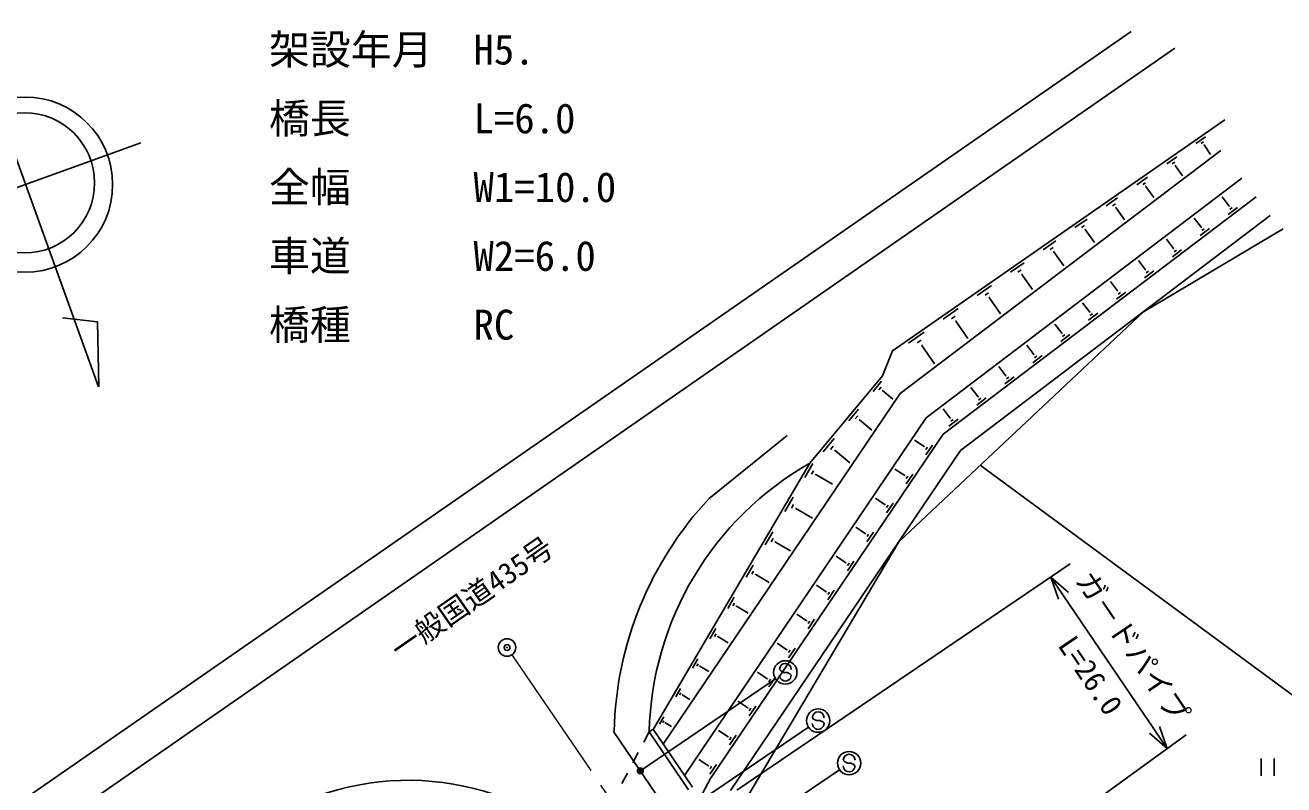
# Model space of a CAD drawing. Units: millimetres, scale not verified. Extents: x 0 to 700000, y -47500 to 447500.
# Drawn here: x 92603 to 200314, y 282898 to 347961 of the extents above; entities that cross this region are included whole.
import ezdxf
from ezdxf.enums import TextEntityAlignment as Align

# ---------------------------------------------------------------- set-up
doc = ezdxf.new("R2010")
doc.units = ezdxf.units.MM
doc.header["$LTSCALE"] = 1000
doc.header["$PDMODE"] = 32
doc.header["$PDSIZE"] = 500
doc.linetypes.add('CHAIN', pattern=[18.5, 12, -1.5, 3.5, -1.5])
doc.layers.add('M-OTRS', color=3, linetype='Continuous')
doc.layers.add('M-STR-STRC', color=6, linetype='Continuous')
for name, color, linetype, lineweight in [('M-TTL-BAND', 7, 'Continuous', 25), ('M-TTL-LINE', 7, 'Continuous', 25), ('M-TTL-TXT', 2, 'CHAIN', 13), ('S-TTL', 7, 'Continuous', 13)]:
    doc.layers.add(name, color=color, linetype=linetype, lineweight=lineweight)
doc.styles.add('@ＭＳ ゴシック', font='')
doc.styles.add('ＭＳ ゴシック', font='')
doc.styles.get('@ＭＳ ゴシック').set_extended_font_data('@MS Gothic')
doc.styles.get('ＭＳ ゴシック').set_extended_font_data('MS Gothic')

msp = doc.modelspace()

# ---------------------------------------------------------------- linework, layer by layer
at = {"layer": 'M-OTRS'}
msp.add_point((133840, 294662), dxfattribs=at)
at = {"layer": 'M-STR-STRC'}
msp.add_point((133840, 294662), dxfattribs=at)
at = {"layer": 'M-TTL-BAND'}
for p, q in [((153514, 282443), (182025, 301813)), ((180371, 300689), (190343, 286010)), ((181885, 299382), (180371, 300689)), ((180371, 300689), (181028, 298800)), ((145370, 284186), (156826, 291970)), ((157258, 292672), (157159, 292790)), ((157503, 292533), (157258, 292672)), ((157804, 292530), (157503, 292533)), ((158049, 292419), (157804, 292530)), ((158155, 292282), (158049, 292419)), ((148180, 280051), (159636, 287834)), ((160068, 288536), (159968, 288654)), ((160313, 288397), (160068, 288536)), ((160613, 288395), (160313, 288397)), ((160859, 288283), (160613, 288395)), ((160965, 288147), (160859, 288283)), ((190343, 286010), (189686, 287899)), ((162921, 266098), (191961, 287185)), ((188829, 287317), (190343, 286010)), ((162717, 284899), (162618, 285017)), ((162962, 284760), (162717, 284899)), ((163263, 284757), (162962, 284760)), ((163508, 284645), (163263, 284757)), ((163614, 284509), (163508, 284645)), ((150829, 276413), (162285, 284197))]:
    msp.add_line(p, q, dxfattribs=at)
for centre, radius in [((157653, 292532), 1000), ((160463, 288396), 1000), ((163113, 284758), 1000), ((145246, 284102), 150), ((145246, 284102), 120), ((145246, 284102), 90), ((145246, 284102), 60), ((145246, 284102), 30)]:
    msp.add_circle(centre, radius, dxfattribs=at)
for centre, start, end in [((157659, 292786), 359.55488, 179.55488), ((157655, 292286), 179.55488, 359.55488), ((160468, 288650), 359.55488, 179.55488), ((160465, 288151), 179.55488, 359.55488), ((163118, 285013), 359.55488, 179.55488), ((163114, 284513), 179.55488, 359.55488)]:
    msp.add_arc(centre, 500, start, end, dxfattribs=at)
msp.add_point((145246, 284102), dxfattribs=at)
at = {"layer": 'M-TTL-LINE'}
for p, q in [((87719, 347961), (98867, 316983)), ((187253, 347411), (87095, 277926)), ((190981, 345998), (89000, 275132)), ((195261, 339839), (166818, 320074)), ((192796, 337822), (193618, 338393)), ((102508, 337873), (82749, 330763)), ((167486, 316407), (194918, 337235)), ((193247, 337831), (193452, 337973)), ((193467, 337679), (193518, 337714)), ((193493, 337697), (194052, 336891)), ((190288, 336079), (191163, 336687)), ((190768, 336088), (190987, 336240)), ((191002, 335927), (191057, 335965)), ((191029, 335946), (191643, 335062)), ((169695, 314317), (196732, 334846)), ((187726, 334299), (188655, 334945)), ((188236, 334309), (188468, 334470)), ((188484, 334137), (188543, 334178)), ((188513, 334157), (189183, 333194)), ((171167, 312924), (197941, 333253)), ((185110, 332481), (186094, 333165)), ((195649, 332454), (195044, 333251)), ((185650, 332492), (185896, 332663)), ((185913, 332310), (185975, 332353)), ((185944, 332331), (186670, 331287)), ((196350, 332358), (195553, 331754)), ((195674, 332473), (195624, 332435)), ((195900, 332331), (195701, 332179)), ((172639, 311531), (199151, 331660)), ((182439, 330625), (183479, 331348)), ((183009, 330636), (183270, 330816)), ((193260, 330640), (192655, 331436)), ((183288, 330443), (183353, 330489)), ((183320, 330466), (184104, 329338)), ((188297, 323419), (200252, 330504)), ((190870, 328826), (190266, 329622)), ((193960, 330544), (193164, 329939)), ((193285, 330659), (193235, 330621)), ((193511, 330516), (193311, 330365)), ((179710, 328729), (180808, 329491)), ((180312, 328740), (180587, 328931)), ((180606, 328537), (180675, 328585)), ((180640, 328561), (181483, 327348)), ((191571, 328730), (190775, 328125)), ((190895, 328845), (190846, 328807)), ((191121, 328702), (190922, 328551)), ((176923, 326792), (178080, 327596)), ((188481, 327012), (187876, 327808)), ((177558, 326804), (177847, 327005)), ((177867, 326591), (177940, 326641)), ((177903, 326616), (178807, 325316)), ((189182, 326916), (188385, 326311)), ((188506, 327031), (188456, 326993)), ((188732, 326888), (188533, 326737)), ((174077, 324815), (175294, 325660)), ((186092, 325198), (185487, 325994)), ((174745, 324827), (175049, 325039)), ((175070, 324603), (175146, 324655)), ((175108, 324629), (176073, 323241)), ((186792, 325102), (185996, 324497)), ((186117, 325217), (186067, 325179)), ((186342, 325074), (186143, 324923)), ((167357, 303712), (188297, 323419)), ((171171, 322795), (172448, 323683)), ((183702, 323383), (183098, 324180)), ((184403, 323288), (183607, 322683)), ((183727, 323402), (183678, 323365)), ((183953, 323260), (183754, 323109)), ((98783, 322549), (95804, 322907)), ((98900, 316995), (98783, 322549)), ((171872, 322808), (172191, 323030)), ((172214, 322572), (172293, 322628)), ((172254, 322600), (173281, 321121)), ((181313, 321569), (180708, 322366)), ((168202, 320732), (169543, 321663)), ((182014, 321473), (181217, 320869)), ((181338, 321588), (181288, 321550)), ((181564, 321446), (181365, 321295)), ((166818, 320074), (165962, 317931)), ((168938, 320746), (169273, 320979)), ((169296, 320499), (169380, 320557)), ((169338, 320528), (170430, 318956)), ((178924, 319755), (178319, 320552)), ((179624, 319659), (178828, 319055)), ((178949, 319774), (178899, 319736)), ((179174, 319632), (178975, 319481)), ((165962, 317931), (159739, 310438)), ((165962, 317931), (159739, 310438)), ((176534, 317941), (175930, 318738)), ((177235, 317845), (176439, 317241)), ((176559, 317960), (176510, 317922)), ((176785, 317818), (176586, 317666)), ((165169, 316585), (165897, 317462)), ((165661, 316732), (165843, 316951)), ((165949, 316632), (165994, 316687)), ((174145, 316127), (173540, 316923)), ((147202, 286383), (167486, 316407)), ((165972, 316660), (166859, 315923)), ((174846, 316031), (174049, 315426)), ((174170, 316146), (174120, 316108)), ((174396, 316003), (174197, 315852)), ((163080, 314070), (163912, 315072)), ((171756, 314313), (171151, 315109)), ((149017, 283711), (169695, 314317)), ((163642, 314238), (163850, 314488)), ((163971, 314124), (164023, 314186)), ((163997, 314155), (165065, 313268)), ((172456, 314217), (171660, 313612)), ((171781, 314332), (171731, 314294)), ((172006, 314189), (171807, 314038)), ((151143, 307433), (157820, 312818)), ((151255, 283451), (171167, 312924)), ((160885, 311427), (161826, 312560)), ((169546, 311865), (168718, 312425)), ((152973, 282420), (172639, 311531)), ((161521, 311616), (161756, 311900)), ((161892, 311487), (161951, 311558)), ((161922, 311523), (163180, 310478)), ((169564, 311891), (169529, 311839)), ((170241, 312000), (169681, 311171)), ((169824, 311829), (169684, 311622)), ((159739, 310438), (146355, 287630)), ((159314, 309223), (160022, 310427)), ((174336, 310280), (225211, 272766)), ((159881, 309497), (160058, 309798)), ((160248, 309433), (160292, 309508)), ((160270, 309471), (161683, 308639)), ((167867, 309379), (167038, 309939)), ((167884, 309405), (167849, 309353)), ((168561, 309514), (168001, 308685)), ((168144, 309343), (168004, 309136)), ((157608, 306322), (158316, 307526)), ((166188, 306893), (165359, 307453)), ((166882, 307028), (166322, 306199)), ((158174, 306596), (158351, 306897)), ((158542, 306532), (158586, 306607)), ((158564, 306570), (159977, 305738)), ((166205, 306919), (166170, 306868)), ((166465, 306857), (166325, 306650)), ((164508, 304408), (163680, 304967)), ((155927, 303465), (156583, 304580)), ((156452, 303719), (156616, 303998)), ((164526, 304434), (164491, 304382)), ((165202, 304542), (164643, 303713)), ((164785, 304371), (164645, 304164)), ((154261, 281648), (167357, 303712)), ((156792, 303660), (156833, 303730)), ((156813, 303695), (158089, 302944)), ((154299, 300697), (154904, 301725)), ((162829, 301922), (162000, 302482)), ((162846, 301948), (162811, 301896)), ((163523, 302056), (162963, 301228)), ((163106, 301885), (162966, 301678)), ((154783, 300931), (154934, 301188)), ((155097, 300876), (155135, 300941)), ((155116, 300909), (156260, 300236)), ((161149, 299436), (160321, 299996)), ((161167, 299462), (161132, 299410)), ((161843, 299570), (161284, 298742)), ((152721, 298014), (153276, 298958)), ((153165, 298229), (153304, 298465)), ((161426, 299400), (161286, 299192)), ((153453, 298179), (153488, 298238)), ((153471, 298208), (154486, 297611)), ((159470, 296950), (158641, 297510)), ((151191, 295413), (151699, 296276)), ((159487, 296976), (159452, 296924)), ((160164, 297084), (159604, 296256)), ((159747, 296914), (159607, 296706)), ((151597, 295610), (151724, 295826)), ((151860, 295564), (151892, 295618)), ((151876, 295591), (152767, 295067)), ((157790, 294464), (156962, 295024)), ((157808, 294490), (157773, 294438)), ((158485, 294599), (157925, 293770)), ((158068, 294428), (157928, 294221)), ((149708, 292892), (150170, 293677)), ((150077, 293071), (150193, 293267)), ((150317, 293029), (150345, 293078)), ((150331, 293054), (151101, 292601)), ((156111, 291978), (155282, 292538)), ((156128, 292004), (156093, 291952)), ((156805, 292113), (156245, 291284)), ((156388, 291942), (156248, 291735)), ((148271, 290449), (148688, 291157)), ((148604, 290611), (148708, 290788)), ((148820, 290573), (148846, 290617)), ((148833, 290595), (149487, 290211)), ((154432, 289492), (153603, 290052)), ((146878, 288081), (147251, 288715)), ((154449, 289518), (154414, 289467)), ((155126, 289627), (154566, 288798)), ((154709, 289456), (154569, 289249)), ((146007, 287431), (146338, 287656)), ((146338, 287656), (149709, 282693)), ((147177, 288226), (147270, 288384)), ((147370, 288192), (147393, 288232)), ((147382, 288212), (147922, 287894)), ((142960, 287467), (147971, 280090)), ((146007, 287431), (145539, 286547)), ((146007, 287431), (149379, 282468)), ((152752, 287007), (151924, 287566)), ((152770, 287032), (152735, 286981)), ((153446, 287141), (152887, 286312)), ((153029, 286970), (152889, 286763)), ((145072, 285663), (144604, 284779)), ((151073, 284521), (150244, 285081)), ((151090, 284547), (151055, 284495)), ((151767, 284655), (151207, 283826)), ((151350, 284484), (151210, 284277)), ((198367, 285158), (198367, 283658)), ((199492, 285158), (199492, 283658)), ((144137, 283895), (143669, 283011)), ((151255, 283451), (150141, 281345))]:
    msp.add_line(p, q, dxfattribs=at)
for centre, radius in [((92589, 334303), 7500), ((92544, 334455), 6000)]:
    msp.add_circle(centre, radius, dxfattribs=at)
for centre, radius, start, end in [((173189, 286809), 27190, 119.64919, 178.68848), ((173189, 286809), 30190, 136.90717, 178.68848), ((125391, 260321), 22965, 48.1421, 121.6319)]:
    msp.add_arc(centre, radius, start, end, dxfattribs=at)
at = {"layer": 'M-TTL-TXT'}
msp.add_line((134262, 294041), (156319, 261575), dxfattribs=at)
at = {"layer": 'S-TTL', "color": 3, "lineweight": 25}
msp.add_circle((133840, 294662), 750, dxfattribs=at)
at = {"layer": 'S-TTL', "color": 3}
msp.add_point((133840, 294662), dxfattribs=at)

# ---------------------------------------------------------------- texts
at = {"layer": 'M-TTL-BAND', "style": 'ＭＳ ゴシック'}
msp.add_text('ガ－ドパイプ', height=1833, rotation=304.192, dxfattribs=at).set_placement((186184, 293911), align=Align.BOTTOM_CENTER)
at = {"layer": 'M-TTL-BAND', "style": '@ＭＳ ゴシック'}
msp.add_text('L=26.0', height=1833, rotation=304.192, dxfattribs=at).set_placement((184530, 292788), align=Align.TOP_CENTER)
at = {"layer": 'M-TTL-LINE', "style": 'ＭＳ ゴシック'}
msp.add_text('一般国道435号', height=1833, rotation=34.795, dxfattribs=at).set_placement((131651, 297708), align=Align.BOTTOM_CENTER)
at = {"layer": 'S-TTL', "style": 'ＭＳ ゴシック'}
for s, p in [('架設年月\u3000H5.', (113466, 343821)), ('橋長\u3000\u3000\u3000L=6.0', (113466, 337930)), ('全幅\u3000\u3000\u3000W1=10.0', (113466, 332039)), ('車道\u3000\u3000\u3000W2=6.0', (113466, 326148)), ('橋種\u3000\u3000\u3000RC', (113466, 320257))]:
    msp.add_text(s, height=2566, dxfattribs=at).set_placement(p, align=Align.BOTTOM_LEFT)

doc.saveas('drawing.dxf')
